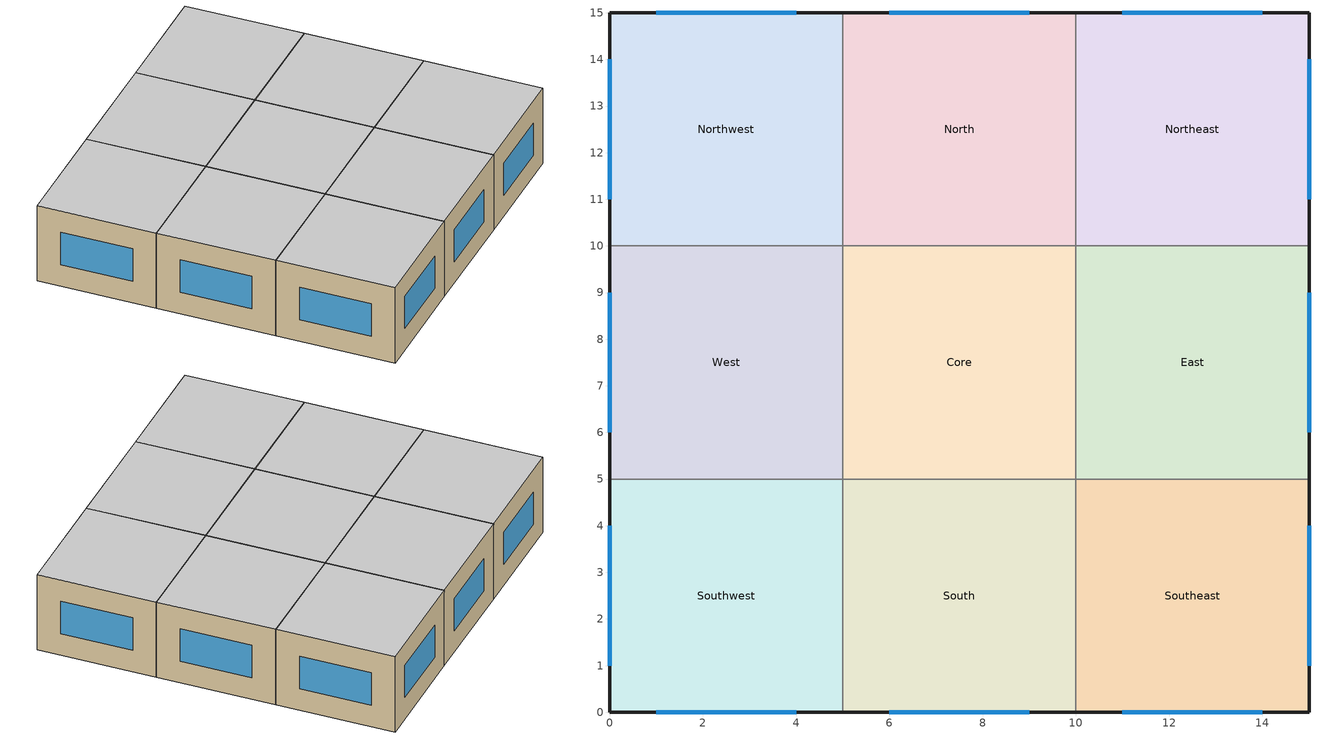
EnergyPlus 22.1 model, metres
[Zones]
Southwest
 floor adiabatic (Exterior Floor): 5,5 5,0 0,0 0,5 z0
 wall outside (Exterior Wall): 0,5 0,0 5,0 z0:3.5
 wall to South (Interior Wall): 5,0 5,5 z0:3.5
 wall to West (Interior Wall): 5,5 0,5 z0:3.5
 window (Exterior Window): 1,0 4,0 / 0,4 0,1 z1:2.5
 ceiling adiabatic (Exterior Roof): 0,5 0,0 5,0 5,5 z3.5
South
 floor adiabatic (Exterior Floor): 10,5 10,0 5,0 5,5 z0
 wall outside (Exterior Wall): 5,0 10,0 z0:3.5
 wall to Southeast (Interior Wall): 10,0 10,5 z0:3.5
 wall to Core (Interior Wall): 10,5 5,5 z0:3.5
 window (Exterior Window): 6,0 9,0 z1:2.5
 ceiling adiabatic (Exterior Roof): 5,5 5,0 10,0 10,5 z3.5
Southeast
 floor adiabatic (Exterior Floor): 15,5 15,0 10,0 10,5 z0
 wall outside (Exterior Wall): 10,0 15,0 15,5 z0:3.5
 wall to East (Interior Wall): 15,5 10,5 z0:3.5
 window (Exterior Window): 11,0 14,0 / 15,1 15,4 z1:2.5
 ceiling adiabatic (Exterior Roof): 10,5 10,0 15,0 15,5 z3.5
West
 floor adiabatic (Exterior Floor): 5,10 5,5 0,5 0,10 z0
 wall outside (Exterior Wall): 0,10 0,5 z0:3.5
 wall to Core (Interior Wall): 5,5 5,10 z0:3.5
 wall to Northwest (Interior Wall): 5,10 0,10 z0:3.5
 window (Exterior Window): 0,9 0,6 z1:2.5
 ceiling adiabatic (Exterior Roof): 0,10 0,5 5,5 5,10 z3.5
Core
 floor adiabatic (Exterior Floor): 10,10 10,5 5,5 5,10 z0
 wall to East (Interior Wall): 10,5 10,10 z0:3.5
 wall to North (Interior Wall): 10,10 5,10 z0:3.5
 ceiling adiabatic (Exterior Roof): 5,10 5,5 10,5 10,10 z3.5
East
 floor adiabatic (Exterior Floor): 15,10 15,5 10,5 10,10 z0
 wall outside (Exterior Wall): 15,5 15,10 z0:3.5
 wall to Northeast (Interior Wall): 15,10 10,10 z0:3.5
 window (Exterior Window): 15,6 15,9 z1:2.5
 ceiling adiabatic (Exterior Roof): 10,10 10,5 15,5 15,10 z3.5
Northwest
 floor adiabatic (Exterior Floor): 5,15 5,10 0,10 0,15 z0
 wall outside (Exterior Wall): 5,15 0,15 0,10 z0:3.5
 wall to North (Interior Wall): 5,10 5,15 z0:3.5
 window (Exterior Window): 4,15 1,15 / 0,14 0,11 z1:2.5
 ceiling adiabatic (Exterior Roof): 0,15 0,10 5,10 5,15 z3.5
North
 floor adiabatic (Exterior Floor): 10,15 10,10 5,10 5,15 z0
 wall outside (Exterior Wall): 10,15 5,15 z0:3.5
 wall to Northeast (Interior Wall): 10,10 10,15 z0:3.5
 window (Exterior Window): 9,15 6,15 z1:2.5
 ceiling adiabatic (Exterior Roof): 5,15 5,10 10,10 10,15 z3.5
Northeast
 floor adiabatic (Exterior Floor): 15,15 15,10 10,10 10,15 z0
 wall outside (Exterior Wall): 15,10 15,15 10,15 z0:3.5
 window (Exterior Window): 15,11 15,14 / 14,15 11,15 z1:2.5
 ceiling adiabatic (Exterior Roof): 10,15 10,10 15,10 15,15 z3.5
[Building]
RubostSOO: North Axis {deg}=0; Terrain=City; Loads Convergence Tolerance Value {W}=0.04; Temperature Convergence Tolerance Value {deltaC}=0.4; Solar Distribution=FullInteriorAndExterior; Maximum Number of Warmup Days=25
[SizingPeriod:WeatherFileDays] Begin Day of Month=1; End Day of Month=30; Day of Week for Start Day=Monday; Use Weather File Daylight Saving Period=Yes; Use Weather File Rain and Snow Indicators=Yes
Name | Begin Month | End Month
Cooling | 7 | 7
Heating | 1 | 1
[Material]
Name | Roughness | Thickness {m} | Conductivity {W/m-K} | Density {kg/m3} | Specific Heat {J/kg-K}
I02 50mm insulation board | MediumRough | 0.0508 | 0.03 | 43 | 1210
G01a 19mm gypsum board | MediumSmooth | 0.019 | 0.16 | 800 | 1090
M11 100mm lightweight concrete | MediumRough | 0.1016 | 0.53 | 1280 | 840
F16 Acoustic tile | MediumSmooth | 0.0191 | 0.06 | 368 | 590
M01 100mm brick | MediumRough | 0.1016 | 0.89 | 1920 | 790
M15 200mm heavyweight concrete | MediumRough | 0.2032 | 1.95 | 2240 | 900
[Material:AirGap]
Name | Thermal Resistance {m2-K/W}
F04 Wall air space resistance | 0.15
F05 Ceiling air space resistance | 0.18
[WindowMaterial:SimpleGlazingSystem]
Double glazed window: U-Factor {W/m2-K}=2; Solar Heat Gain Coefficient=0.5
[Construction]
Exterior Floor: I02 50mm insulation board, M15 200mm heavyweight concrete
Exterior Wall: M01 100mm brick, M15 200mm heavyweight concrete, I02 50mm insulation board, I02 50mm insulation board, F04 Wall air space resistance, G01a 19mm gypsum board
Interior Wall: G01a 19mm gypsum board, F04 Wall air space resistance, G01a 19mm gypsum board
Exterior Roof: M11 100mm lightweight concrete, F05 Ceiling air space resistance, F16 Acoustic tile
Exterior Window: Double glazed window
[Zone] Multiplier=1
Southwest; South; Southeast; West; Core; East; Northwest; North; Northeast
[HVACTemplate:Thermostat]
SetpointThermostat: Heating Setpoint Schedule=Heating Setpoint Schedule; Cooling Setpoint Schedule=Cooling Setpoint Schedule
[HVACTemplate:Zone:VAV] Template VAV System=AHU1; Template Thermostat=SetpointThermostat; Supply Air Maximum Flow Rate {m3/s}=autosize; Zone Minimum Air Flow Input Method=Constant; Constant Minimum Air Flow Fraction=0.2; Outdoor Air Method=Sum; Outdoor Air Flow Rate per Person {m3/s}=0.003125; Outdoor Air Flow Rate per Zone Floor Area {m3/s-m2}=0.000375; Reheat Coil Type=Gas; Reheat Coil Availability Schedule=heatingCoilAvailability; Damper Heating Action=Reverse; Maximum Reheat Air Temperature {C}=35; Baseboard Heating Availability Schedule=heatingAvailability; Baseboard Heating Capacity {W}=autosize; Zone Cooling Design Supply Air Temperature Input Method=SystemSupplyAirTemperature; Zone Cooling Design Supply Air Temperature {C}=12.8; Zone Cooling Design Supply Air Temperature Difference {deltaC}=11.11; Zone Heating Design Supply Air Temperature Input Method=SupplyAirTemperature; Zone Heating Design Supply Air Temperature {C}=50; Zone Heating Design Supply Air Temperature Difference {deltaC}=30
Name | Baseboard Heating Type
Southwest; South; Southeast; West; East; Northwest; North; Northeast | Electric
Core | None
[HVACTemplate:System:PackagedVAV]
AHU1: System Availability Schedule=ahuSch; Supply Fan Maximum Flow Rate {m3/s}=autosize; Supply Fan Minimum Flow Rate {m3/s}=autosize; Supply Fan Placement=DrawThrough; Supply Fan Total Efficiency=0.7; Supply Fan Delta Pressure {Pa}=300; Supply Fan Motor Efficiency=0.9; Supply Fan Motor in Air Stream Fraction=1; Cooling Coil Type=TwoSpeedDX; Cooling Coil Availability Schedule=coolingCoilAvailability; Cooling Coil Setpoint Schedule=tSaClg; Cooling Coil Design Setpoint {C}=12; Cooling Coil Gross Rated Total Capacity {W}=autosize; Cooling Coil Gross Rated Sensible Heat Ratio=autosize; Cooling Coil Gross Rated COP {W/W}=3; Heating Coil Type=Gas; Heating Coil Availability Schedule=heatingCoilAvailability; Heating Coil Setpoint Schedule=tSaHtg; Heating Coil Design Setpoint {C}=18; Heating Coil Capacity {W}=autosize; Gas Heating Coil Efficiency=0.8; Maximum Outdoor Air Flow Rate {m3/s}=autosize; Minimum Outdoor Air Flow Rate {m3/s}=autosize; Minimum Outdoor Air Control Type=FixedMinimum; Economizer Type=DifferentialEnthalpy; Economizer Lockout=NoLockout; Economizer Maximum Limit Dry-Bulb Temperature {C}=20; Supply Fan Part-Load Power Coefficients=VariableSpeedMotor; Night Cycle Control=StayOff; Heat Recovery Type=None; Sensible Heat Recovery Effectiveness=0.7; Latent Heat Recovery Effectiveness=0.65; Cooling Coil Setpoint Reset Type=None; Heating Coil Setpoint Reset Type=None; Dehumidification Control Type=None; Dehumidification Setpoint {percent}=60; Humidifier Type=ElectricSteam; Humidifier Availability Schedule=heatingAvailability; Humidifier Rated Capacity {m3/s}=0.000001; Humidifier Rated Electric Power {W}=autosize; Humidifier Control Zone=Southwest; Humidifier Setpoint {percent}=30; Sizing Option=NonCoincident; Return Fan=Yes; Return Fan Total Efficiency=0.7; Return Fan Delta Pressure {Pa}=300; Return Fan Motor Efficiency=0.9; Return Fan Motor in Air Stream Fraction=1; Return Fan Part-Load Power Coefficients=VariableSpeedMotor
[EnergyManagementSystem:Sensor]
Name | Output:Variable or Output:Meter Index Key | Output:Variable or Output:Meter
Zone2DamperPosition | South VAV Reheat | Zone Air Terminal VAV Damper Position
Zone3DamperPosition | Southeast VAV Reheat | Zone Air Terminal VAV Damper Position
Zone4DamperPosition | West VAV Reheat | Zone Air Terminal VAV Damper Position
Zone5DamperPosition | Core VAV Reheat | Zone Air Terminal VAV Damper Position
Zone6DamperPosition | East VAV Reheat | Zone Air Terminal VAV Damper Position
Zone7DamperPosition | Northwest VAV Reheat | Zone Air Terminal VAV Damper Position
Zone8DamperPosition | North VAV Reheat | Zone Air Terminal VAV Damper Position
Zone9DamperPosition | Northeast VAV Reheat | Zone Air Terminal VAV Damper Position
OutdoorTemp | Environment | Site Outdoor Air Drybulb Temperature
Zone1FlowRate | Southwest Supply Inlet | System Node Mass Flow Rate
Zone2FlowRate | South Supply Inlet | System Node Mass Flow Rate
Zone3FlowRate | Southeast Supply Inlet | System Node Mass Flow Rate
Zone4FlowRate | West Supply Inlet | System Node Mass Flow Rate
Zone5FlowRate | Core Supply Inlet | System Node Mass Flow Rate
Zone6FlowRate | East Supply Inlet | System Node Mass Flow Rate
Zone7FlowRate | Northwest Supply Inlet | System Node Mass Flow Rate
Zone8FlowRate | North Supply Inlet | System Node Mass Flow Rate
Zone9FlowRate | Northeast Supply Inlet | System Node Mass Flow Rate
Zone1Temp | Southwest | Zone Mean Air Temperature
Zone2Temp | South | Zone Mean Air Temperature
Zone3Temp | Southeast | Zone Mean Air Temperature
Zone4Temp | West | Zone Mean Air Temperature
Zone5Temp | Core | Zone Mean Air Temperature
Zone6Temp | East | Zone Mean Air Temperature
Zone7Temp | Northwest | Zone Mean Air Temperature
Zone8Temp | North | Zone Mean Air Temperature
Zone9Temp | Northeast | Zone Mean Air Temperature
HeatingSetpoint | Heating Setpoint Schedule | Schedule Value
CoolingSetpoint | Cooling Setpoint Schedule | Schedule Value
[EnergyManagementSystem:Actuator]
Name | Actuated Component Unique | Actuated Component Type | Actuated Component Control Type
occupancy | occupancy | Schedule:Constant | Schedule Value
lightPlug | lightPlug | Schedule:Constant | Schedule Value
ahuSch | ahuSch | Schedule:Constant | Schedule Value
heatingAvailability | heatingAvailability | Schedule:Constant | Schedule Value
coolingAvailability | coolingAvailability | Schedule:Constant | Schedule Value
AHU1NightCycleStatus | AHU1 | AirLoopHVAC | Availability Status
[EnergyManagementSystem:ProgramCallingManager]
ScheduleGenerator: BeginTimestepBeforePredictor; OccupancySch; LightPlugSch; AHUSch; Heat/CoolAvailabilitySch; Heating/coolingCoilAvailabilitySch
NightCycle: AfterPredictorAfterHVACManagers; AHU1NightCycle
[EnergyManagementSystem:Program]
OccupancySch: set firstArrival = 7; set lastArrival = 10; set firstDeparture = 15; set lastDeparture = 18; if (dayOfWeek > 1) && (dayOfWeek < 7); if (currentTime <= firstArrival) || (currentTime >= lastDeparture); set occupancy = 0; elseif (currentTime > firstArrival) && (currentTime < lastArrival); set occupancy = (currentTime - firstArrival)/(lastArrival-firstArrival); elseif (currentTime > firstDeparture) && (currentTime < lastDeparture); set occupancy = 1 - (currentTime - firstDeparture)/(lastDeparture - firstDeparture); else; set occupancy = 1; endif; else; set occupancy = 0; endif
LightPlugSch: set firstArrival = 7; set lastArrival = 10; set firstDeparture = 15; set lastDeparture = 18; set fracOnAfterHours = 0.3; if (dayOfWeek > 1) && (dayOfWeek < 7); if (currentTime <= firstArrival) || (currentTime >= lastDeparture); set lightPlug = fracOnAfterHours; elseif (currentTime > firstArrival) && (currentTime < lastArrival); set handle =  (currentTime - firstArrival)/(lastArrival - firstArrival); set lightPlug = handle*(1 - fracOnAfterHours) + fracOnAfterHours; elseif (currentTime > firstDeparture) && (currentTime < lastDeparture); set handle = 1- (currentTime - firstDeparture)/(lastDeparture - firstDeparture); set lightPlug = handle*(1 - fracOnAfterHours) + fracOnAfterHours; else; set lightPlug = 1; endif; else; set lightPlug = fracOnAfterHours; endif
AHUSch: set firstArrival = 7; set lastArrival = 10; set firstDeparture = 15; set lastDeparture = 18; set warmup = 3; if (dayOfWeek > 1) && (dayOfWeek < 7); if (currentTime <= firstArrival - warmup) || (currentTime >= lastDeparture); set ahuSch = 0; else; set ahuSch = 1; endif; else; set ahuSch = 0; endif
Heat/CoolAvailabilitySch: if (month > 4) && (month < 10); set coolingAvailability = 1; set heatingAvailability = 0; else; set coolingAvailability = 0; set heatingAvailability = 1; endif
AHU1NightCycle: set TempOffset = 0.1; set NoAction = 0.0; set ForceOff = 1.0; set CycleOn = 2.0; set CycleOnZoneFansOnly = 3.0; set AHU1HeatingOn = HeatingSetPoint - TempOffset; set AHU1HeatingOff = HeatingSetPoint + TempOffset; set AHU1CoolingOn = CoolingSetPoint + TempOffset; set AHU1CoolingOff = CoolingSetPoint - TempOffset; set Tave = (Zone1Temp + Zone2Temp + Zone3Temp + Zone4Temp + Zone5Temp + Zone6Temp + Zone7Temp + Zone8Temp + Zone9Temp) / 9; Set N = 0; If Zone1Temp < AHU1HeatingOn; set N = N+1; endif; If Zone2Temp < AHU1HeatingOn; set N = N+1; endif; If Zone3Temp < AHU1HeatingOn; set N = N+1; endif; If Zone4Temp < AHU1HeatingOn; set N = N+1; endif; If Zone5Temp < AHU1HeatingOn; set N = N+1; endif; If Zone6Temp < AHU1HeatingOn; set N = N+1; endif; If Zone7Temp < AHU1HeatingOn; set N = N+1; endif; If Zone8Temp < AHU1HeatingOn; set N = N+1; endif; If Zone9Temp < AHU1HeatingOn; set N = N+1; endif; Set M = 0; If Zone1Temp > AHU1CoolingOn; set M = M+1; endif; If Zone2Temp > AHU1CoolingOn; set M = M+1; endif; If Zone3Temp > AHU1CoolingOn; set M = M+1; endif; If Zone4Temp > AHU1CoolingOn; set M = M+1; endif; If Zone5Temp > AHU1CoolingOn; set M = M+1; endif; If Zone6Temp > AHU1CoolingOn; set M = M+1; endif; If Zone7Temp > AHU1CoolingOn; set M = M+1; endif; If Zone8Temp > AHU1CoolingOn; set M = M+1; endif; If Zone9Temp > AHU1CoolingOn; set M = M+1; endif; If (Tave < AHU1HeatingOn) || (N >= 5); set AHU1NightCycleStatus = CycleOn; return; elseif (Tave > AHU1HeatingOff) || (N < 5); set AHU1NightCycleStatus = NoAction; endif; If (Tave > AHU1CoolingOn) || (M >= 5); set AHU1NightCycleStatus = CycleOn; elseif (Tave < AHU1CoolingOff) || (M < 5); set AHU1NightCycleStatus = NoAction; endif
Heating/coolingCoilAvailabilitySch: set firstArrival = 7; set lastArrival = 10; set firstDeparture = 15; set lastDeparture = 18; set warmup = 3; if (dayOfWeek > 1) && (dayOfWeek < 7); if (currentTime <= firstArrival - warmup) || (currentTime >= lastDeparture); set ahuSch = 0; else; set ahuSch = 1; endif; else; set ahuSch = 0; endif; if (month > 4) && (month < 10); set coolingAvailability = 1; set heatingAvailability = 0; else; set coolingAvailability = 0; set heatingAvailability = 1; endif; set heatingCoilAvailability = ahuSch * heatingAvailability; set coolingCoilAvailability = ahuSch * coolingAvailability
[FaultModel:ThermostatOffset]
TempOffsetZone7: Thermostat=Northwest Thermostat; Availability Schedule=Always On; Severity Schedule=Always On; Reference Thermostat Offset {deltaC}=-5
[Schedule:Compact]
Always On: Through: 12/31, For: AllDays, Until: 24:00, 1
Heating Setpoint Schedule: Through: 12/31, For: Weekdays WinterDesignDay, Until: 04:00, 15.6, Until: 18:00, 22, Until: 24:00, 15.6, For: Weekends, Until: 24:00, 15.6, For: Holidays AllOtherDays, Until: 24:00, 15.6
Cooling Setpoint Schedule: Through: 12/31, For: Weekdays SummerDesignDay, Until: 04:00, 30, Until: 18:00, 23.5, Until: 24:00, 30, For: Weekends, Until: 24:00, 30, For: Holidays AllOtherDays, Until: 24:00, 30
[Schedule:Constant]
Name | Hourly Value
occupancy; lightPlug; ahuSch; heatingAvailability; coolingAvailability; heatingCoilAvailability; coolingCoilAvailability | 1
tSaHtg; tSaClg | 12
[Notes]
Daylight Saving Period in US
